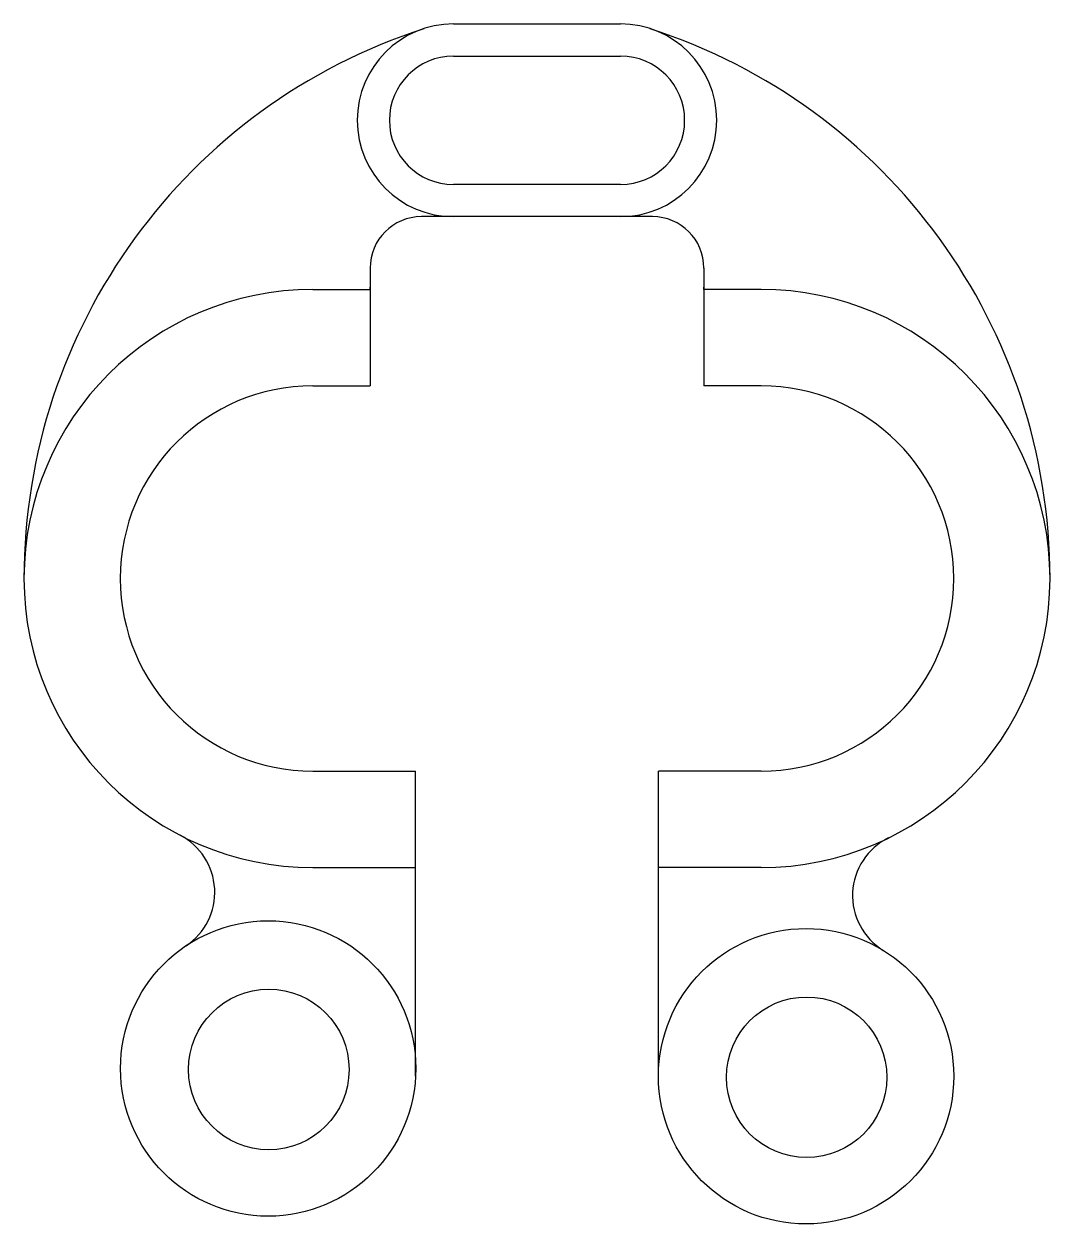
# Model space of a CAD drawing. Header units: millimetres. Extents: x 3250 to 3410, y 1760 to 1947.
import ezdxf

# ---------------------------------------------------------------- set-up
doc = ezdxf.new("R2010")
doc.units = ezdxf.units.MM

msp = doc.modelspace()

# ---------------------------------------------------------------- linework, layer by layer
for p, q in [((3316.83, 1946.69), (3342.83, 1946.69)), ((3316.83, 1941.69), (3342.83, 1941.69)), ((3342.83, 1921.69), (3316.83, 1921.69)), ((3347.83, 1916.69), (3311.83, 1916.69)), ((3303.83, 1908.69), (3303.83, 1905.69)), ((3303.83, 1908.69), (3303.83, 1905.69)), ((3355.83, 1908.69), (3355.83, 1905.69)), ((3294.92, 1905.35), (3303.83, 1905.35)), ((3303.83, 1905.35), (3303.83, 1905.69)), ((3303.83, 1905.69), (3303.83, 1890.35)), ((3355.83, 1905.35), (3355.83, 1905.69)), ((3355.83, 1905.69), (3355.83, 1890.35)), ((3364.74, 1905.35), (3355.83, 1905.35)), ((3294.92, 1890.35), (3303.83, 1890.35)), ((3364.74, 1890.35), (3355.83, 1890.35)), ((3294.92, 1830.35), (3310.92, 1830.35)), ((3310.92, 1815.35), (3310.92, 1830.35)), ((3348.74, 1815.35), (3348.74, 1830.35)), ((3364.74, 1830.35), (3348.74, 1830.35)), ((3294.92, 1815.35), (3310.92, 1815.35)), ((3310.92, 1782.85), (3310.92, 1815.35)), ((3348.74, 1782.85), (3348.74, 1815.35)), ((3364.74, 1815.35), (3348.74, 1815.35))]:
    msp.add_line(p, q)
for centre, radius in [((3287.96, 1784.06), 23), ((3371.74, 1782.85), 23), ((3288.05, 1783.9), 12.5), ((3371.83, 1782.69), 12.5)]:
    msp.add_circle(centre, radius)
for centre, radius, start, end in [((3339.92, 1860.33), 90, 107.9331, 179.9779), ((3316.83, 1931.69), 15, 90, 270), ((3342.83, 1931.69), 15, 270, 90), ((3319.74, 1860.33), 90, 0.0221, 72.0669), ((3316.83, 1931.69), 10, 90, 270), ((3342.83, 1931.69), 10, 270, 90), ((3311.83, 1908.69), 8, 90, 180), ((3347.83, 1908.69), 8, 0, 90), ((3294.92, 1860.35), 45, 90, 270), ((3364.74, 1860.35), 45, 270, 90), ((3294.92, 1860.35), 30, 90, 270), ((3364.74, 1860.35), 30, 270, 90), ((3269.64, 1811.5), 10, 303.7272, 62.6322), ((3388.98, 1810.98), 10, 116.1596, 238.4886)]:
    msp.add_arc(centre, radius, start, end)

doc.saveas('drawing.dxf')
